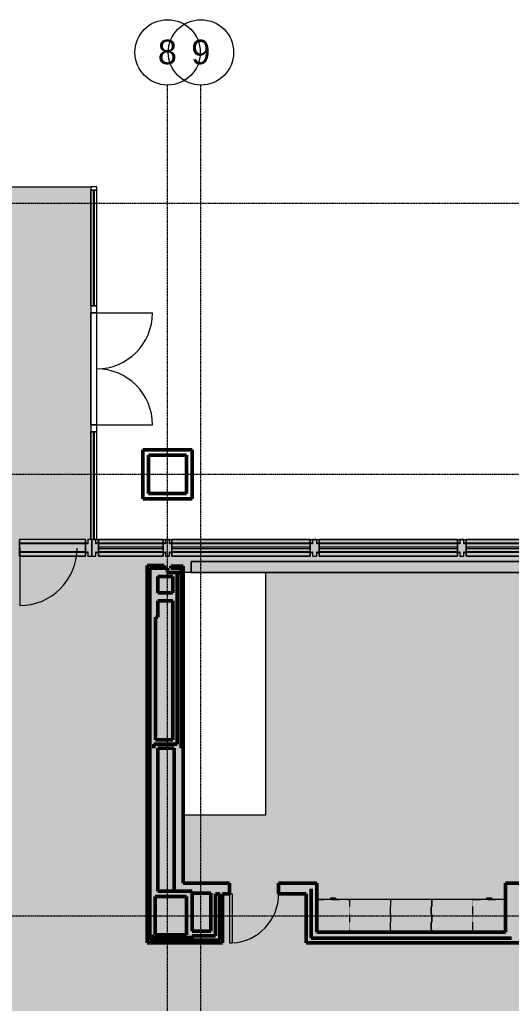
# Model space of a CAD drawing. Header units: inches. Extents: x -223 to 3310, y -687 to 1630.
# Drawn here: x 1512 to 1872, y 908 to 1630 of the extents above; entities that cross this region are included whole.
import ezdxf

# ---------------------------------------------------------------- set-up
doc = ezdxf.new("R2010")
doc.units = ezdxf.units.IN
doc.header["$MEASUREMENT"] = 0
doc.linetypes.add('Dash', pattern=[0.25, 0.125, -0.125])
doc.linetypes.add('Grid Line 1_2_', pattern=[0.875, 0.5, -0.125, 0.125, -0.125])
for name, color, linetype, lineweight in [('A-DOOR', 31, 'Continuous', 13), ('A-FLOR', 192, 'Continuous', 13), ('A-FLOR-PATT', 8, 'Continuous', 13), ('A-GLAZ-CURT', 52, 'Continuous', 9), ('A-GLAZ-CWMG', 51, 'Continuous', 9), ('A-WALL', 113, 'Continuous', 13), ('I-WALL', 2, 'Continuous', 13), ('M-EQPM', 50, 'Continuous', 9), ('Q-CASE', 31, 'Continuous', 9), ('S-GRID', 1, 'Continuous', 9), ('S-GRID-IDEN', 1, 'Continuous', 9)]:
    doc.layers.add(name, color=color, linetype=linetype, lineweight=lineweight)
doc.styles.add('Arial_1', font='arial.ttf', dxfattribs={"height": 18})

# ---------------------------------------------------------------- blocks, each defined once
blk = doc.blocks.new('Single-Flush - 36_ x 84_-924685-Level 2')
at = {"layer": 'A-DOOR', "lineweight": 20}
for p, q in [((16, 1.81), (16, 37.82)), ((18, 37.82), (16, 37.82)), ((18, 1.81), (18, 37.82)), ((18, 1.81), (16, 1.81))]:
    blk.add_line(p, q, dxfattribs=at)
at = {"layer": 'A-DOOR', "lineweight": 9}
blk.add_arc((18, 1.81), 36.07, 93.17885, 180, dxfattribs=at)
blk = doc.blocks.new('System Panel - Glazed-1545198-Level 2')
at = {"layer": 'A-GLAZ-CURT', "lineweight": 13}
for p, q in [((23.75, 0.5), (-23.75, 0.5)), ((-23.75, 0.5), (-23.75, -0.5)), ((23.75, -0.5), (23.75, 0.5)), ((-23.75, -0.5), (23.75, -0.5))]:
    blk.add_line(p, q, dxfattribs=at)
at = {"layer": 'A-GLAZ-CURT'}
for p, q in [((-23.75, 0.5), (-23.75, 0.5)), ((23.75, 0.5), (23.75, 0.5)), ((-23.75, -0.5), (-23.75, -0.5)), ((23.75, -0.5), (23.75, -0.5))]:
    blk.add_line(p, q, dxfattribs=at)
blk = doc.blocks.new('Rectangular Mullion - WCB_Mullion_01-970509-Level 2')
at = {"layer": 'A-GLAZ-CWMG'}
for p, q in [((1569.25, 1245), (1569.25, 1248)), ((1569.25, 1248), (1569.25, 1248)), ((1569.25, 1248), (1569.25, 1245)), ((1616.75, 1248), (1569.25, 1248)), ((1616.75, 1248), (1569.25, 1248)), ((1569.25, 1238.5), (1569.25, 1245.5)), ((1569.25, 1245.5), (1569.25, 1245.5)), ((1569.25, 1245.5), (1569.25, 1245)), ((1569.25, 1245), (1569.25, 1245.5)), ((1569.25, 1245.5), (1569.25, 1245.5)), ((1569.25, 1245.5), (1569.25, 1238.5)), ((1616.75, 1245.5), (1569.25, 1245.5)), ((1616.75, 1245.5), (1569.25, 1245.5)), ((1616.75, 1245.5), (1569.25, 1245.5)), ((1616.75, 1245.5), (1569.25, 1245.5)), ((1569.25, 1245), (1569.25, 1245)), ((1569.25, 1245), (1569.25, 1245)), ((1616.75, 1245), (1569.25, 1245)), ((1616.75, 1245), (1569.25, 1245)), ((1616.75, 1245), (1569.25, 1245)), ((1616.75, 1245), (1569.25, 1245)), ((1616.75, 1245), (1616.75, 1248)), ((1616.75, 1248), (1616.75, 1248)), ((1616.75, 1248), (1616.75, 1245)), ((1616.75, 1238.5), (1616.75, 1245.5)), ((1616.75, 1245.5), (1616.75, 1245.5)), ((1616.75, 1245.5), (1616.75, 1245)), ((1616.75, 1245), (1616.75, 1245.5)), ((1616.75, 1245.5), (1616.75, 1245.5)), ((1616.75, 1245.5), (1616.75, 1238.5)), ((1616.75, 1245), (1616.75, 1245)), ((1616.75, 1245), (1616.75, 1245)), ((1569.25, 1236), (1569.25, 1239)), ((1569.25, 1239), (1569.25, 1239)), ((1569.25, 1239), (1569.25, 1238.5)), ((1569.25, 1238.5), (1569.25, 1239)), ((1569.25, 1239), (1569.25, 1239)), ((1569.25, 1239), (1569.25, 1236)), ((1616.75, 1239), (1569.25, 1239)), ((1616.75, 1239), (1569.25, 1239)), ((1616.75, 1239), (1569.25, 1239)), ((1616.75, 1239), (1569.25, 1239)), ((1569.25, 1238.5), (1569.25, 1238.5)), ((1569.25, 1238.5), (1569.25, 1238.5)), ((1616.75, 1238.5), (1569.25, 1238.5)), ((1616.75, 1238.5), (1569.25, 1238.5)), ((1616.75, 1238.5), (1569.25, 1238.5)), ((1616.75, 1238.5), (1569.25, 1238.5)), ((1569.25, 1236), (1569.25, 1236)), ((1569.25, 1236), (1616.75, 1236)), ((1616.75, 1236), (1569.25, 1236)), ((1616.75, 1236), (1616.75, 1239)), ((1616.75, 1239), (1616.75, 1239)), ((1616.75, 1239), (1616.75, 1238.5)), ((1616.75, 1238.5), (1616.75, 1239)), ((1616.75, 1239), (1616.75, 1239)), ((1616.75, 1239), (1616.75, 1236)), ((1616.75, 1238.5), (1616.75, 1238.5)), ((1616.75, 1238.5), (1616.75, 1238.5)), ((1616.75, 1236), (1616.75, 1236))]:
    blk.add_line(p, q, dxfattribs=at)
blk = doc.blocks.new('System Panel - Glazed-1637106-Level 2')
at = {"layer": 'A-GLAZ-CURT', "lineweight": 13}
for p, q in [((50.75, 0.5), (-50.75, 0.5)), ((-50.75, 0.5), (-50.75, -0.5)), ((50.75, -0.5), (50.75, 0.5)), ((-50.75, -0.5), (50.75, -0.5))]:
    blk.add_line(p, q, dxfattribs=at)
at = {"layer": 'A-GLAZ-CURT'}
for p, q in [((-50.75, 0.5), (-50.75, 0.5)), ((50.75, 0.5), (50.75, 0.5)), ((-50.75, -0.5), (-50.75, -0.5)), ((50.75, -0.5), (50.75, -0.5))]:
    blk.add_line(p, q, dxfattribs=at)
blk = doc.blocks.new('Rectangular Mullion - WCB_Mullion_01-957299-Level 2')
at = {"layer": 'A-GLAZ-CWMG'}
for p, q in [((48, 1184.74), (48, 1184.74)), ((48, 1184.74), (51, 1184.74)), ((51, 1184.74), (48, 1184.74)), ((48, 1184.74), (48, 1083.24)), ((48, 1083.24), (48, 1184.74)), ((51, 1184.74), (50.5, 1184.74)), ((50.5, 1184.74), (50.5, 1184.74)), ((50.5, 1184.74), (57.5, 1184.74)), ((57.5, 1184.74), (50.5, 1184.74)), ((50.5, 1184.74), (50.5, 1184.74)), ((50.5, 1184.74), (51, 1184.74)), ((50.5, 1083.24), (50.5, 1184.74)), ((50.5, 1083.24), (50.5, 1184.74)), ((50.5, 1083.24), (50.5, 1184.74)), ((50.5, 1083.24), (50.5, 1184.74)), ((51, 1184.74), (51, 1184.74)), ((51, 1184.74), (51, 1184.74)), ((51, 1083.24), (51, 1184.74)), ((51, 1083.24), (51, 1184.74)), ((51, 1083.24), (51, 1184.74)), ((51, 1083.24), (51, 1184.74)), ((57.5, 1184.74), (57, 1184.74)), ((57, 1184.74), (57, 1184.74)), ((57, 1184.74), (60, 1184.74)), ((60, 1184.74), (57, 1184.74)), ((57, 1184.74), (57, 1184.74)), ((57, 1184.74), (57.5, 1184.74)), ((57, 1083.24), (57, 1184.74)), ((57, 1083.24), (57, 1184.74)), ((57, 1083.24), (57, 1184.74)), ((57, 1083.24), (57, 1184.74)), ((57.5, 1184.74), (57.5, 1184.74)), ((57.5, 1184.74), (57.5, 1184.74)), ((57.5, 1083.24), (57.5, 1184.74)), ((57.5, 1083.24), (57.5, 1184.74)), ((57.5, 1083.24), (57.5, 1184.74)), ((57.5, 1083.24), (57.5, 1184.74)), ((60, 1184.74), (60, 1184.74)), ((60, 1083.24), (60, 1184.74)), ((60, 1083.24), (60, 1184.74)), ((48, 1083.24), (51, 1083.24)), ((51, 1083.24), (48, 1083.24)), ((48, 1083.24), (48, 1083.24)), ((51, 1083.24), (50.5, 1083.24)), ((50.5, 1083.24), (50.5, 1083.24)), ((50.5, 1083.24), (57.5, 1083.24)), ((57.5, 1083.24), (50.5, 1083.24)), ((50.5, 1083.24), (50.5, 1083.24)), ((50.5, 1083.24), (51, 1083.24)), ((51, 1083.24), (51, 1083.24)), ((51, 1083.24), (51, 1083.24)), ((57.5, 1083.24), (57, 1083.24)), ((57, 1083.24), (57, 1083.24)), ((57, 1083.24), (60, 1083.24)), ((60, 1083.24), (57, 1083.24)), ((57, 1083.24), (57, 1083.24)), ((57, 1083.24), (57.5, 1083.24)), ((57.5, 1083.24), (57.5, 1083.24)), ((57.5, 1083.24), (57.5, 1083.24)), ((60, 1083.24), (60, 1083.24))]:
    blk.add_line(p, q, dxfattribs=at)
blk = doc.blocks.new('Rectangular Mullion - WCB_Mullion_01-1474802-Level 2')
at = {"layer": 'A-GLAZ-CWMG', "lineweight": 20}
for p, q in [((-3.25, -3.5), (-3.25, 3.5)), ((-3.25, 3.5), (-2, 3.5)), ((-2, 3.5), (-2, 3)), ((-2, 3), (-1.5, 3)), ((-1.5, 3), (-1.5, 6)), ((-1.5, 6), (1.5, 6)), ((1.5, 6), (1.5, 3)), ((1.5, 3), (2, 3)), ((2, 3), (2, 3.5)), ((2, 3.5), (3.25, 3.5)), ((3.25, 3.5), (3.25, -3.5)), ((-2, -3.5), (-3.25, -3.5)), ((-1.5, -3), (-2, -3)), ((-2, -3), (-2, -3.5)), ((-1.5, -6), (-1.5, -3)), ((1.5, -6), (-1.5, -6)), ((2, -3), (1.5, -3)), ((1.5, -3), (1.5, -6)), ((2, -3.5), (2, -3)), ((3.25, -3.5), (2, -3.5))]:
    blk.add_line(p, q, dxfattribs=at)
at = {"layer": 'A-GLAZ-CWMG'}
for p, q in [((-3.25, 3.5), (-3.25, 3.5)), ((-2, 3.5), (-2, 3.5)), ((-2, 3), (-2, 3)), ((-1.5, 6), (-1.5, 6)), ((-1.5, 3), (-1.5, 3)), ((1.5, 6), (1.5, 6)), ((1.5, 3), (1.5, 3)), ((2, 3.5), (2, 3.5)), ((2, 3), (2, 3)), ((3.25, 3.5), (3.25, 3.5)), ((-3.25, -3.5), (-3.25, -3.5)), ((-2, -3), (-2, -3)), ((-2, -3.5), (-2, -3.5)), ((-1.5, -3), (-1.5, -3)), ((-1.5, -6), (-1.5, -6)), ((1.5, -3), (1.5, -3)), ((1.5, -6), (1.5, -6)), ((2, -3), (2, -3)), ((2, -3.5), (2, -3.5)), ((3.25, -3.5), (3.25, -3.5))]:
    blk.add_line(p, q, dxfattribs=at)
blk = doc.blocks.new('Rectangular Mullion - WCB_Mullion_01-1474852-Level 2')
at = {"layer": 'A-GLAZ-CWMG', "lineweight": 20}
for p, q in [((-3.25, -3.5), (-3.25, 3.5)), ((-3.25, 3.5), (-2, 3.5)), ((-2, 3.5), (-2, 3)), ((-2, 3), (-1.5, 3)), ((-1.5, 3), (-1.5, 6)), ((-1.5, 6), (1.5, 6)), ((1.5, 6), (1.5, 3)), ((1.5, 3), (2, 3)), ((2, 3), (2, 3.5)), ((2, 3.5), (3.25, 3.5)), ((3.25, 3.5), (3.25, -3.5)), ((-2, -3.5), (-3.25, -3.5)), ((-1.5, -3), (-2, -3)), ((-2, -3), (-2, -3.5)), ((-1.5, -6), (-1.5, -3)), ((1.5, -6), (-1.5, -6)), ((2, -3), (1.5, -3)), ((1.5, -3), (1.5, -6)), ((2, -3.5), (2, -3)), ((3.25, -3.5), (2, -3.5))]:
    blk.add_line(p, q, dxfattribs=at)
at = {"layer": 'A-GLAZ-CWMG'}
for p, q in [((-3.25, 3.5), (-3.25, 3.5)), ((-2, 3.5), (-2, 3.5)), ((-2, 3), (-2, 3)), ((-1.5, 6), (-1.5, 6)), ((-1.5, 3), (-1.5, 3)), ((1.5, 6), (1.5, 6)), ((1.5, 3), (1.5, 3)), ((2, 3.5), (2, 3.5)), ((2, 3), (2, 3)), ((3.25, 3.5), (3.25, 3.5)), ((-3.25, -3.5), (-3.25, -3.5)), ((-2, -3), (-2, -3)), ((-2, -3.5), (-2, -3.5)), ((-1.5, -3), (-1.5, -3)), ((-1.5, -6), (-1.5, -6)), ((1.5, -3), (1.5, -3)), ((1.5, -6), (1.5, -6)), ((2, -3), (2, -3)), ((2, -3.5), (2, -3.5)), ((3.25, -3.5), (3.25, -3.5))]:
    blk.add_line(p, q, dxfattribs=at)
blk = doc.blocks.new('System Panel - Glazed-1389892-Level 2')
at = {"layer": 'A-GLAZ-CURT', "lineweight": 13}
for p, q in [((42.47, 0.5), (-42.47, 0.5)), ((-42.47, 0.5), (-42.47, -0.5)), ((42.47, -0.5), (42.47, 0.5)), ((-42.47, -0.5), (42.47, -0.5))]:
    blk.add_line(p, q, dxfattribs=at)
at = {"layer": 'A-GLAZ-CURT'}
for p, q in [((-42.47, 0.5), (-42.47, 0.5)), ((42.47, 0.5), (42.47, 0.5)), ((-42.47, -0.5), (-42.47, -0.5)), ((42.47, -0.5), (42.47, -0.5))]:
    blk.add_line(p, q, dxfattribs=at)
blk = doc.blocks.new('Door-Curtain-Wall-Double-Glass - Door-Curtain-Wall-Double-Glass-1016633-Level 2')
at = {"layer": 'A-DOOR', "lineweight": 9}
for p, q in [((-41, 2), (-41, 43)), ((41, 2), (41, 43))]:
    blk.add_line(p, q, dxfattribs=at)
for centre, start, end in [((-41, 2), 360, 90), ((41, 2), 90, 180)]:
    blk.add_arc(centre, 41, start, end, dxfattribs=at)
blk = doc.blocks.new('System Panel - Glazed-1016634-Level 2')
at = {"layer": 'A-GLAZ-CURT', "lineweight": 13}
for p, q in [((39.56, 0.5), (-39.56, 0.5)), ((-39.56, 0.5), (-39.56, -0.5)), ((39.56, -0.5), (39.56, 0.5)), ((-39.56, -0.5), (39.56, -0.5))]:
    blk.add_line(p, q, dxfattribs=at)
at = {"layer": 'A-GLAZ-CURT'}
for p, q in [((-39.56, 0.5), (-39.56, 0.5)), ((39.56, 0.5), (39.56, 0.5)), ((-39.56, -0.5), (-39.56, -0.5)), ((39.56, -0.5), (39.56, -0.5))]:
    blk.add_line(p, q, dxfattribs=at)
blk = doc.blocks.new('Rectangular Mullion - 2_5_ x 4_ rectangular-1014168-Level 2')
at = {"layer": 'A-GLAZ-CWMG', "lineweight": 20}
for p, q in [((0, 2.25), (-2.5, 2.25)), ((-2.5, 2.25), (-2.5, -2.25)), ((0, -2.25), (0, 2.25)), ((-2.5, -2.25), (0, -2.25))]:
    blk.add_line(p, q, dxfattribs=at)
at = {"layer": 'A-GLAZ-CWMG'}
for p, q in [((-2.5, 2.25), (-2.5, 2.25)), ((0, 2.25), (0, 2.25)), ((-2.5, -2.25), (-2.5, -2.25)), ((0, -2.25), (0, -2.25))]:
    blk.add_line(p, q, dxfattribs=at)
blk = doc.blocks.new('Rectangular Mullion - 5_ x 5_ rectangular-1014231-Level 2')
at = {"layer": 'A-GLAZ-CWMG', "lineweight": 20}
for p, q in [((-2.625, 2.25), (2.625, 2.25)), ((-2.625, -2.25), (-2.625, 2.25)), ((2.625, 2.25), (2.625, -2.25)), ((2.625, -2.25), (-2.625, -2.25))]:
    blk.add_line(p, q, dxfattribs=at)
at = {"layer": 'A-GLAZ-CWMG'}
for p, q in [((-2.625, 2.25), (-2.625, 2.25)), ((2.625, 2.25), (2.625, 2.25)), ((-2.625, -2.25), (-2.625, -2.25)), ((2.625, -2.25), (2.625, -2.25))]:
    blk.add_line(p, q, dxfattribs=at)
blk = doc.blocks.new('Rectangular Mullion - 5_ x 5_ rectangular-1016629-Level 2')
at = {"layer": 'A-GLAZ-CWMG'}
for p, q in [((1563.75, 1327.12), (1563.75, 1327.12)), ((1563.75, 1327.12), (1568.25, 1327.12)), ((1568.25, 1327.12), (1563.75, 1327.12)), ((1563.75, 1327.12), (1563.75, 1248)), ((1563.75, 1248), (1563.75, 1327.12)), ((1568.25, 1327.12), (1568.25, 1327.12)), ((1568.25, 1248), (1568.25, 1327.12)), ((1568.25, 1248), (1568.25, 1327.12)), ((1563.75, 1248), (1568.25, 1248)), ((1568.25, 1248), (1563.75, 1248)), ((1563.75, 1248), (1563.75, 1248)), ((1568.25, 1248), (1568.25, 1248))]:
    blk.add_line(p, q, dxfattribs=at)
blk = doc.blocks.new('Rectangular Mullion - 5_ x 5_ rectangular-1016630-Level 2')
at = {"layer": 'A-GLAZ-CWMG'}
for p, q in [((1563.75, 1414.37), (1563.75, 1414.37)), ((1563.75, 1414.37), (1568.25, 1414.37)), ((1568.25, 1414.37), (1563.75, 1414.37)), ((1563.75, 1414.37), (1563.75, 1332.37)), ((1563.75, 1332.37), (1563.75, 1414.37)), ((1568.25, 1414.37), (1568.25, 1414.37)), ((1568.25, 1332.37), (1568.25, 1414.37)), ((1568.25, 1332.37), (1568.25, 1414.37)), ((1563.75, 1332.37), (1568.25, 1332.37)), ((1568.25, 1332.37), (1563.75, 1332.37)), ((1563.75, 1332.37), (1563.75, 1332.37)), ((1568.25, 1332.37), (1568.25, 1332.37))]:
    blk.add_line(p, q, dxfattribs=at)
blk = doc.blocks.new('Rectangular Mullion - 5_ x 5_ rectangular-1389891-Level 2')
at = {"layer": 'A-GLAZ-CWMG'}
for p, q in [((1563.75, 1504.56), (1563.75, 1504.56)), ((1563.75, 1504.56), (1568.25, 1504.56)), ((1568.25, 1504.56), (1563.75, 1504.56)), ((1563.75, 1504.56), (1563.75, 1419.62)), ((1563.75, 1419.62), (1563.75, 1504.56)), ((1568.25, 1504.56), (1568.25, 1504.56)), ((1568.25, 1419.62), (1568.25, 1504.56)), ((1568.25, 1419.62), (1568.25, 1504.56)), ((1563.75, 1419.62), (1568.25, 1419.62)), ((1568.25, 1419.62), (1563.75, 1419.62)), ((1563.75, 1419.62), (1563.75, 1419.62)), ((1568.25, 1419.62), (1568.25, 1419.62))]:
    blk.add_line(p, q, dxfattribs=at)
blk = doc.blocks.new('Counter Top-Island - 24_ Depth-1055554-Level 2')
at = {"layer": 'Q-CASE'}
for p, q in [((91.24, 1), (-47.26, 1)), ((-47.26, 1), (-47.26, -23)), ((91.24, -23), (91.24, 1)), ((-47.26, -23), (91.24, -23))]:
    blk.add_line(p, q, dxfattribs=at)
blk = doc.blocks.new('Storefront_Entry_Door-_Single_7051 - Store Front Single Door-1636346-Level 2')
at = {"layer": 'A-DOOR', "lineweight": 20}
blk.add_line((-24.12, -0.25), (-24.12, -42.37), dxfattribs=at)
at = {"layer": 'A-DOOR', "lineweight": 9}
blk.add_arc((-24.12, -0.25), 42.12, 270, 0, dxfattribs=at)
blk = doc.blocks.new('Rectangular Mullion - WCB_Mullion_02-1474815-Level 2')
at = {"layer": 'A-GLAZ-CWMG', "lineweight": 20}
for p, q in [((-4.75, -3.5), (-4.75, 3.5)), ((-4.75, 3.5), (-3.5, 3.5)), ((-3.5, 3.5), (-3.5, 3)), ((-3.5, 3), (-3, 3)), ((-3, 3), (-3, 6)), ((-3, 6), (0, 6)), ((0, 6), (0, -6)), ((-3.5, -3.5), (-4.75, -3.5)), ((-3, -3), (-3.5, -3)), ((-3.5, -3), (-3.5, -3.5)), ((-3, -6), (-3, -3)), ((0, -6), (-3, -6))]:
    blk.add_line(p, q, dxfattribs=at)
at = {"layer": 'A-GLAZ-CWMG'}
for p, q in [((-4.75, 3.5), (-4.75, 3.5)), ((-3.5, 3.5), (-3.5, 3.5)), ((-3.5, 3), (-3.5, 3)), ((-3, 6), (-3, 6)), ((-3, 3), (-3, 3)), ((0, 6), (0, 6)), ((-4.75, -3.5), (-4.75, -3.5)), ((-3.5, -3), (-3.5, -3)), ((-3.5, -3.5), (-3.5, -3.5)), ((-3, -3), (-3, -3)), ((-3, -6), (-3, -6)), ((0, -6), (0, -6))]:
    blk.add_line(p, q, dxfattribs=at)
blk = doc.blocks.new('Rectangular Mullion - WCB_Mullion_04-1475566-Level 2')
at = {"layer": 'A-GLAZ-CWMG', "lineweight": 20}
for p, q in [((-3.5, 3.5), (-4.75, 3.5)), ((-4.75, 3.5), (-4.75, -3.5)), ((-3.5, 3), (-3.5, 3.5)), ((-3, 3), (-3.5, 3)), ((-3, 6), (-3, 3)), ((0, 6), (-3, 6)), ((0, -6), (0, 6)), ((-4.75, -3.5), (-3.5, -3.5)), ((-3.5, -3.5), (-3.5, -3)), ((-3.5, -3), (-3, -3)), ((-3, -3), (-3, -6)), ((-3, -6), (0, -6))]:
    blk.add_line(p, q, dxfattribs=at)
at = {"layer": 'A-GLAZ-CWMG'}
for p, q in [((-4.75, 3.5), (-4.75, 3.5)), ((-3.5, 3.5), (-3.5, 3.5)), ((-3.5, 3), (-3.5, 3)), ((-3, 6), (-3, 6)), ((-3, 3), (-3, 3)), ((0, 6), (0, 6)), ((-4.75, -3.5), (-4.75, -3.5)), ((-3.5, -3), (-3.5, -3)), ((-3.5, -3.5), (-3.5, -3.5)), ((-3, -3), (-3, -3)), ((-3, -6), (-3, -6)), ((0, -6), (0, -6))]:
    blk.add_line(p, q, dxfattribs=at)
blk = doc.blocks.new('Generic Fin Tube Cover - Generic Fin Tube Cover-1512518-Level 2')
at = {"layer": 'M-EQPM'}
for p, q in [((148.44, 8), (-148.44, 8)), ((-148.44, 8), (-148.44, 0)), ((-148.44, 0), (-148.44, 8)), ((-148.44, 8), (148.44, 8)), ((-148.44, 8), (-148.44, 8)), ((148.44, 0), (148.44, 8)), ((148.44, 8), (148.44, 0)), ((148.44, 8), (148.44, 8)), ((-148.44, 0), (148.44, 0)), ((148.44, 0), (-148.44, 0)), ((-148.44, 0), (-148.44, 0)), ((148.44, 0), (148.44, 0))]:
    blk.add_line(p, q, dxfattribs=at)
blk = doc.blocks.new('Rectangular Mullion - WCB_Mullion_01-1636345-Level 2')
at = {"layer": 'A-GLAZ-CWMG'}
for p, q in [((1511.5, 1245), (1511.5, 1248)), ((1511.5, 1248), (1511.5, 1248)), ((1511.5, 1248), (1511.5, 1245)), ((1559.75, 1248), (1511.5, 1248)), ((1559.75, 1248), (1511.5, 1248)), ((1511.5, 1238.5), (1511.5, 1245.5)), ((1511.5, 1245.5), (1511.5, 1245.5)), ((1511.5, 1245.5), (1511.5, 1245)), ((1511.5, 1245), (1511.5, 1245.5)), ((1511.5, 1245.5), (1511.5, 1245.5)), ((1511.5, 1245.5), (1511.5, 1238.5)), ((1559.75, 1245.5), (1511.5, 1245.5)), ((1559.75, 1245.5), (1511.5, 1245.5)), ((1559.75, 1245.5), (1511.5, 1245.5)), ((1559.75, 1245.5), (1511.5, 1245.5)), ((1511.5, 1245), (1511.5, 1245)), ((1511.5, 1245), (1511.5, 1245)), ((1559.75, 1245), (1511.5, 1245)), ((1559.75, 1245), (1511.5, 1245)), ((1559.75, 1245), (1511.5, 1245)), ((1559.75, 1245), (1511.5, 1245)), ((1559.75, 1245), (1559.75, 1248)), ((1559.75, 1248), (1559.75, 1248)), ((1559.75, 1248), (1559.75, 1245)), ((1559.75, 1238.5), (1559.75, 1245.5)), ((1559.75, 1245.5), (1559.75, 1245.5)), ((1559.75, 1245.5), (1559.75, 1245)), ((1559.75, 1245), (1559.75, 1245.5)), ((1559.75, 1245.5), (1559.75, 1245.5)), ((1559.75, 1245.5), (1559.75, 1238.5)), ((1559.75, 1245), (1559.75, 1245)), ((1559.75, 1245), (1559.75, 1245)), ((1511.5, 1236), (1511.5, 1239)), ((1511.5, 1239), (1511.5, 1239)), ((1511.5, 1239), (1511.5, 1238.5)), ((1511.5, 1238.5), (1511.5, 1239)), ((1511.5, 1239), (1511.5, 1239)), ((1511.5, 1239), (1511.5, 1236)), ((1559.75, 1239), (1511.5, 1239)), ((1559.75, 1239), (1511.5, 1239)), ((1559.75, 1239), (1511.5, 1239)), ((1559.75, 1239), (1511.5, 1239)), ((1511.5, 1238.5), (1511.5, 1238.5)), ((1511.5, 1238.5), (1511.5, 1238.5)), ((1559.75, 1238.5), (1511.5, 1238.5)), ((1559.75, 1238.5), (1511.5, 1238.5)), ((1559.75, 1238.5), (1511.5, 1238.5)), ((1559.75, 1238.5), (1511.5, 1238.5)), ((1511.5, 1236), (1511.5, 1236)), ((1511.5, 1236), (1559.75, 1236)), ((1559.75, 1236), (1511.5, 1236)), ((1559.75, 1236), (1559.75, 1239)), ((1559.75, 1239), (1559.75, 1239)), ((1559.75, 1239), (1559.75, 1238.5)), ((1559.75, 1238.5), (1559.75, 1239)), ((1559.75, 1239), (1559.75, 1239)), ((1559.75, 1239), (1559.75, 1236)), ((1559.75, 1238.5), (1559.75, 1238.5)), ((1559.75, 1238.5), (1559.75, 1238.5)), ((1559.75, 1236), (1559.75, 1236))]:
    blk.add_line(p, q, dxfattribs=at)
blk = doc.blocks.new('Base Cabinet-3 Drawers - 24__D24-1736287-Level 2')
at = {"layer": 'Q-CASE', "linetype": 'Dash'}
for p, q in [((-11.26, 24), (12.74, 24)), ((-11.26, 0), (-11.26, 24)), ((12.74, 24), (12.74, 0)), ((12.74, 0), (-11.26, 0))]:
    blk.add_line(p, q, dxfattribs=at)
at = {"layer": 'Q-CASE'}
for p, q in [((2.74, 25), (-1.26, 25)), ((-1.26, 25), (-1.26, 25)), ((-1.26, 25), (2.74, 25)), ((2.74, 25), (-1.26, 25)), ((-1.26, 25), (-1.26, 25)), ((-1.26, 25), (2.74, 25)), ((2.74, 25), (-1.26, 25)), ((-1.26, 25), (-1.26, 25)), ((-1.26, 25), (2.74, 25)), ((-1.26, 25), (-1.26, 24.5)), ((-1.26, 25), (-1.26, 24.5)), ((-1.26, 25), (-1.26, 24.5)), ((-1.26, 25), (-1.26, 24.5)), ((-1.26, 25), (-1.26, 24.5)), ((-1.26, 25), (-1.26, 24.5)), ((2.74, 24.5), (-1.26, 24.5)), ((-1.26, 24.5), (-1.26, 24.5)), ((-1.26, 24.5), (2.74, 24.5)), ((2.74, 24.5), (-1.26, 24.5)), ((-1.26, 24.5), (-1.26, 24.5)), ((-1.26, 24.5), (2.74, 24.5)), ((2.74, 24.5), (-1.26, 24.5)), ((-1.26, 24.5), (-1.26, 24.5)), ((-1.26, 24.5), (2.74, 24.5)), ((2.74, 25), (2.74, 25)), ((2.74, 25), (2.74, 25)), ((2.74, 25), (2.74, 25)), ((2.74, 24.5), (2.74, 25)), ((2.74, 25), (2.74, 24.5)), ((2.74, 24.5), (2.74, 25)), ((2.74, 25), (2.74, 24.5)), ((2.74, 24.5), (2.74, 25)), ((2.74, 25), (2.74, 24.5)), ((2.74, 24.5), (2.74, 24.5)), ((2.74, 24.5), (2.74, 24.5)), ((2.74, 24.5), (2.74, 24.5))]:
    blk.add_line(p, q, dxfattribs=at)
blk = doc.blocks.new('Base Cabinet-Double Door _ 2 Drawer - 30__D24-1806214-Level 2')
at = {"layer": 'Q-CASE', "linetype": 'Dash'}
for p, q in [((15.74, 0), (-14.26, 0)), ((-14.26, 0), (-14.26, -24)), ((15.74, -24), (15.74, 0)), ((-14.26, -24), (15.74, -24))]:
    blk.add_line(p, q, dxfattribs=at)
blk = doc.blocks.new('Base Cabinet-Filler - Base Cabinet-Filler D24_-2979714-Level 2')
at = {"layer": 'Q-CASE', "linetype": 'Dash'}
for p, q in [((0.49, 24), (0.99, 24)), ((0.49, 0), (0.49, 24)), ((0.99, 24), (0.99, 0)), ((0.99, 0), (0.49, 0))]:
    blk.add_line(p, q, dxfattribs=at)
blk = doc.blocks.new('Grid - Grid Head - Circle-50561-Level 2')
at = {"layer": 'S-GRID-IDEN'}
blk.add_circle((0, 0), 0.25, dxfattribs=at)

msp = doc.modelspace()

# ---------------------------------------------------------------- hatches: boundary and pattern name
at = {"layer": 'A-FLOR-PATT', "lineweight": 9}
h = msp.add_hatch(dxfattribs=at)
h.set_pattern_fill('FP_1', color=256, style=0, pattern_type=2)
h.set_pattern_definition([(0, (0, 0), (30.72, 7.68), [1.267, -21.773, 1.267, -21.773, -122.88]), (0, (0, 0), (30.72, 7.68), [-46.08, 1.267, -44.813, 1.267, -21.773, -53.76]), (0, (0, 0), (30.72, 7.68), [-115.2, 1.267, -14.093, 1.267, -37.133]), (120, (11.52, 3.84), (-22.011075, 22.7643), [1.267, -21.773, 1.267, -21.773, -122.88]), (120, (11.52, 3.84), (-22.011075, 22.7643), [-46.08, 1.267, -44.813, 1.267, -21.773, -53.76]), (120, (11.52, 3.84), (-22.011075, 22.7643), [-115.2, 1.267, -14.093, 1.267, -37.133]), (240, (15.36, 19.2), (-8.708925, -30.4443), [1.267, -21.773, 1.267, -21.773, -122.88]), (240, (15.36, 19.2), (-8.708925, -30.4443), [-46.08, 1.267, -44.813, 1.267, -21.773, -53.76]), (240, (15.36, 19.2), (-8.708925, -30.4443), [-115.2, 1.267, -14.093, 1.267, -37.133])])
h.paths.add_polyline_path([(992.07, 270), (992.07, -145.5), (952.07, -145.5), (952.07, 48), (48, 48), (48, 1248), (1028.25, 1248), (1028.25, 1507.06), (1563.75, 1507.06), (1563.75, 1248), (2544, 1248), (2544, 426), (2544, 425.5), (2367.94, 425.5), (2367.94, 325.25), (2367.94, 196), (2231.44, 196), (2231.44, -161.25), (1980.97, -161.25), (1980.97, 236), (1836, 236), (1836, 212), (1187.5, 212), (1187.5, 236), (1057.07, 236), (1057.07, 270)], flags=0)
h.paths.add_polyline_path([(941, 613), (846, 613), (846, 500), (941, 500)], flags=0)
h.paths.add_polyline_path([(1632.07, 1224), (1632.07, 1046), (1692.07, 1046), (1692.07, 1224)], flags=0)
h.paths.add_polyline_path([(786.15, 748), (712.99, 748), (712.99, 838.87), (664.99, 838.87), (664.99, 426.5), (834.15, 426.5), (834.15, 838.87), (786.15, 838.87)], flags=0)

# ---------------------------------------------------------------- linework, layer by layer
at = {"layer": 'A-FLOR'}
for p, q in [((1028.25, 1507.06), (1563.75, 1507.06)), ((1563.75, 1507.06), (1563.75, 1248)), ((1563.75, 1248), (2544, 1248)), ((1632.07, 1224), (1632.07, 1046)), ((1692.07, 1224), (1632.07, 1224)), ((1692.07, 1046), (1692.07, 1224)), ((1632.07, 1046), (1692.07, 1046))]:
    msp.add_line(p, q, dxfattribs=at)
at = {"layer": 'A-WALL', "lineweight": 50}
for p, q in [((1607, 1227), (1607, 1191)), ((1613, 1227), (1607, 1227)), ((1613, 1209), (1613, 1221)), ((1624, 1209), (1613, 1209)), ((1613, 1203), (1624, 1203)), ((1613, 1191), (1613, 1203)), ((1611.25, 1191), (1613, 1191))]:
    msp.add_line(p, q, dxfattribs=at)
at = {"layer": 'I-WALL', "lineweight": 50}
for p, q in [((1638, 1314), (1602, 1314)), ((1602, 1314), (1602, 1278)), ((1638, 1278), (1638, 1314)), ((1606, 1310), (1634, 1310)), ((1606, 1282), (1606, 1310)), ((1634, 1310), (1634, 1282)), ((1602, 1278), (1638, 1278)), ((1634, 1282), (1606, 1282)), ((1605, 1229), (1605, 952)), ((1617.5, 1229), (1605, 1229)), ((1617.5, 1227), (1617.5, 1229)), ((1631.5, 1228.5), (1622.5, 1228.5)), ((1622.5, 1228.5), (1622.5, 1227)), ((1631.5, 995.87), (1631.5, 1228.5)), ((1607, 954), (1607, 1227)), ((1607, 1227), (1617.5, 1227)), ((1620, 1227), (1613, 1227)), ((1613, 1221), (1624, 1221)), ((1620, 1224), (1620, 1227)), ((1627, 1224), (1620, 1224)), ((1622.5, 1227), (1630, 1227)), ((1624, 1221), (1624, 1209)), ((1627, 1224), (1627, 1098)), ((1630, 1224), (1627, 1224)), ((1627, 1098), (1627, 1224)), ((1630, 1095), (1630, 1227)), ((1624, 1203), (1624, 1101)), ((1607, 1191), (1607, 1098)), ((1611.25, 1101), (1611.25, 1191)), ((1627, 1098), (1610, 1098)), ((1610, 1098), (1627, 1098)), ((1610, 1095), (1610, 1098)), ((1624, 1101), (1611.25, 1101)), ((1613, 1095), (1624.88, 1095)), ((1613, 990), (1613, 1095)), ((1624.88, 1095), (1624.88, 990)), ((1638, 990), (1613, 990)), ((1624.88, 990), (1638, 990)), ((1665.5, 995.87), (1631.5, 995.87)), ((1665.5, 988), (1665.5, 995.87)), ((1729.63, 995.87), (1701.5, 995.87)), ((1701.5, 995.87), (1701.5, 988)), ((1725.38, 991.62), (1725.38, 955.62)), ((1725.38, 955.62), (1725.38, 991.62)), ((1729.63, 959.87), (1729.63, 995.87)), ((1868.13, 995.87), (1868.13, 959.87)), ((1932.81, 995.87), (1868.13, 995.87)), ((1611, 986), (1634, 986)), ((1611, 958), (1611, 986)), ((1634, 986), (1634, 958)), ((1638, 960.62), (1638, 988.62)), ((1638, 988.62), (1651.88, 988.62)), ((1651.88, 988.62), (1651.88, 960.62)), ((1655.19, 957.31), (1655.19, 988)), ((1655.19, 988), (1658.5, 988)), ((1658.5, 988), (1658.5, 954)), ((1660.5, 952), (1660.5, 988)), ((1660.5, 988), (1665.5, 988)), ((1701.5, 988), (1721.75, 988)), ((1721.75, 988), (1721.75, 952)), ((1651.88, 960.62), (1638, 960.62)), ((1607, 954), (1638, 954)), ((1658.5, 954), (1607, 954)), ((1609, 956), (1609, 958)), ((1609, 956), (1638, 956)), ((1638, 956), (1609, 956)), ((1634, 958), (1611, 958)), ((1638, 956), (1638, 957.31)), ((1638, 957.31), (1655.19, 957.31)), ((1638, 954), (1638, 956)), ((1725.38, 955.62), (1872.38, 955.62)), ((1872.38, 955.62), (1725.38, 955.62)), ((1868.13, 959.87), (1729.63, 959.87)), ((1605, 952), (1660.5, 952)), ((1721.75, 952), (1880, 952))]:
    msp.add_line(p, q, dxfattribs=at)
at = {"layer": 'S-GRID', "linetype": 'Grid Line 1_2_'}
for p, q in [((1620.07, -687.09), (1620.07, 1581.66)), ((1644.57, -687.09), (1644.57, 1581.66)), ((-200, 1495), (3261.6, 1495)), ((-200, 1296), (3261.6, 1296)), ((-200, 972), (3261.6, 972))]:
    msp.add_line(p, q, dxfattribs=at)

# ---------------------------------------------------------------- block references
at = {"layer": 'A-DOOR'}
for name, p, rotation in [('Door-Curtain-Wall-Double-Glass - Door-Curtain-Wall-Double-Glass-1016633-Level 2', (1566, 1373.37), 269.9999999999999), ('Single-Flush - 36_ x 84_-924685-Level 2', (1683.5, 989.81), 180)]:
    msp.add_blockref(name, p, dxfattribs=dict(at, rotation=rotation))
msp.add_blockref('Storefront_Entry_Door-_Single_7051 - Store Front Single Door-1636346-Level 2', (1535.63, 1242), dxfattribs=at)
at = {"layer": 'A-GLAZ-CURT', "rotation": 269.9999999999999}
for name, p in [('System Panel - Glazed-1389892-Level 2', (1566, 1462.09)), ('System Panel - Glazed-1016634-Level 2', (1566, 1287.56))]:
    msp.add_blockref(name, p, dxfattribs=at)
at = {"layer": 'A-GLAZ-CURT'}
for name, p in [('System Panel - Glazed-1545198-Level 2', (1593, 1242)), ('System Panel - Glazed-1637106-Level 2', (1674, 1242)), ('System Panel - Glazed-1637106-Level 2', (1782, 1242)), ('System Panel - Glazed-1637106-Level 2', (1890, 1242))]:
    msp.add_blockref(name, p, dxfattribs=at)
at = {"layer": 'A-GLAZ-CWMG'}
for name, p, rotation in [('Rectangular Mullion - 2_5_ x 4_ rectangular-1014168-Level 2', (1566, 1507.06), 89.99999999999993), ('Rectangular Mullion - WCB_Mullion_04-1475566-Level 2', (1564.5, 1242), 180), ('Rectangular Mullion - WCB_Mullion_01-957299-Level 2', (2808, 1188), 89.99999999999993), ('Rectangular Mullion - WCB_Mullion_01-957299-Level 2', (2916, 1188), 89.99999999999993), ('Rectangular Mullion - WCB_Mullion_01-957299-Level 2', (3024, 1188), 89.99999999999993)]:
    msp.add_blockref(name, p, dxfattribs=dict(at, rotation=rotation))
for name in ['Rectangular Mullion - 5_ x 5_ rectangular-1389891-Level 2', 'Rectangular Mullion - 5_ x 5_ rectangular-1016630-Level 2', 'Rectangular Mullion - 5_ x 5_ rectangular-1016629-Level 2', 'Rectangular Mullion - WCB_Mullion_01-1636345-Level 2', 'Rectangular Mullion - WCB_Mullion_01-970509-Level 2']:
    msp.add_blockref(name, (0, 0), dxfattribs=at)
at = {"layer": 'A-GLAZ-CWMG', "extrusion": (0, 0, -1)}
for name, p, rotation in [('Rectangular Mullion - 5_ x 5_ rectangular-1014231-Level 2', (-1566, 1417), 270.0000000000001), ('Rectangular Mullion - 5_ x 5_ rectangular-1014231-Level 2', (-1566, 1329.75), 270.0000000000001), ('Rectangular Mullion - WCB_Mullion_02-1474815-Level 2', (-1564.5, 1242), 180), ('Rectangular Mullion - WCB_Mullion_01-1474802-Level 2', (-1620, 1242), 180), ('Rectangular Mullion - WCB_Mullion_01-1474852-Level 2', (-1728, 1242), 180), ('Rectangular Mullion - WCB_Mullion_01-1474852-Level 2', (-1836, 1242), 180)]:
    msp.add_blockref(name, p, dxfattribs=dict(at, rotation=rotation))
at = {"layer": 'M-EQPM'}
msp.add_blockref('Generic Fin Tube Cover - Generic Fin Tube Cover-1512518-Level 2', (1785.94, 1224), dxfattribs=at)
at = {"layer": 'Q-CASE'}
for name, p in [('Base Cabinet-3 Drawers - 24__D24-1736287-Level 2', (1740.89, 959.88)), ('Counter Top-Island - 24_ Depth-1055554-Level 2', (1776.89, 982.87)), ('Base Cabinet-Filler - Base Cabinet-Filler D24_-2979714-Level 2', (1813.14, 959.88)), ('Base Cabinet-3 Drawers - 24__D24-1736287-Level 2', (1855.39, 959.88))]:
    msp.add_blockref(name, p, dxfattribs=at)
at = {"layer": 'Q-CASE', "rotation": 180}
for p in [(1769.36, 959.88), (1799.36, 959.88), (1829.86, 959.88)]:
    msp.add_blockref('Base Cabinet-Double Door _ 2 Drawer - 30__D24-1806214-Level 2', p, dxfattribs=at)
at = {"layer": 'S-GRID-IDEN', "xscale": 95.99999999999994, "yscale": 95.99999999999994, "zscale": 95.99999999999994}
for p in [(1620.07, 1605.66), (1644.57, 1605.66)]:
    msp.add_blockref('Grid - Grid Head - Circle-50561-Level 2', p, dxfattribs=at)

# ---------------------------------------------------------------- texts
at = {"layer": 'S-GRID-IDEN', "char_height": 18, "width": 16.968, "attachment_point": 1, "style": 'Arial_1'}
for s, insert in [('8', (1612.94, 1614.95)), ('9', (1637.44, 1614.95))]:
    msp.add_mtext(s, dxfattribs=dict(at, insert=insert))

doc.saveas('drawing.dxf')
